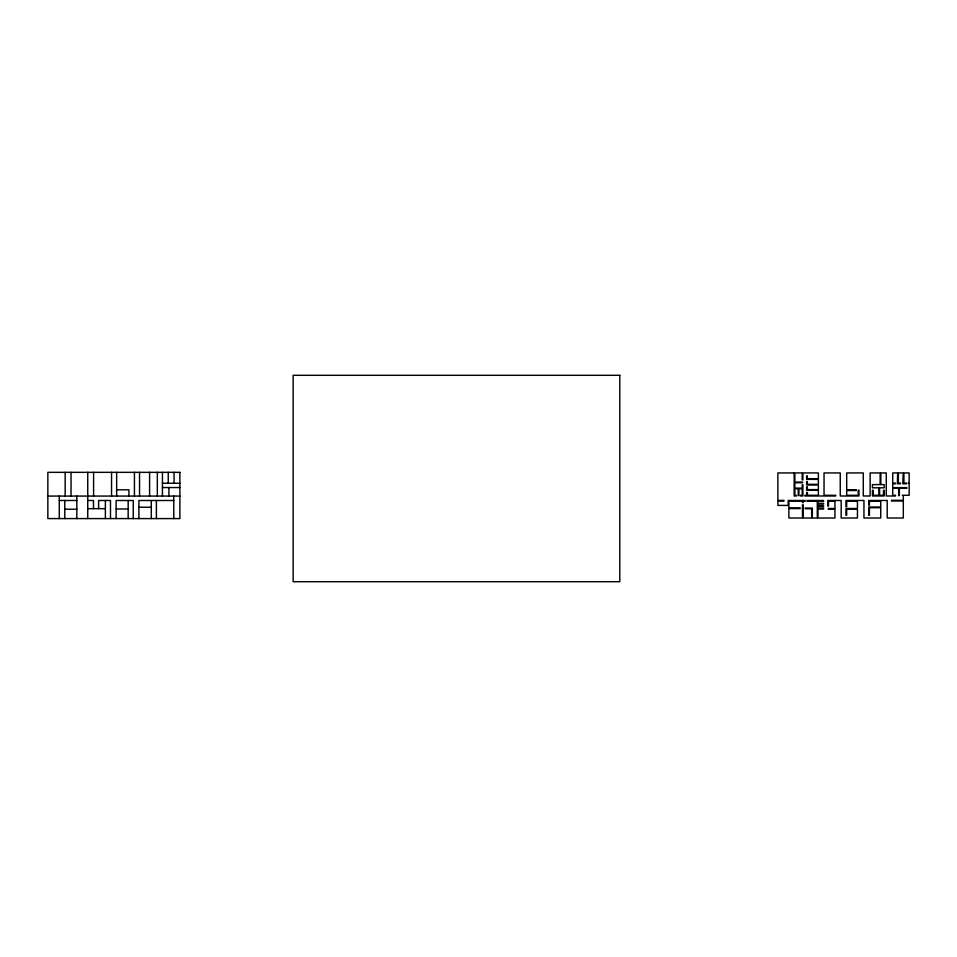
<?xml version="1.0" encoding="UTF-8"?>
<svg xmlns="http://www.w3.org/2000/svg" width="957" height="957" viewBox="0 0 957 957"><rect width="100%" height="100%" fill="white"/><g stroke="black" fill="none" stroke-linecap="round" stroke-linejoin="round"><path stroke-width="1.44" d="M162.439 483.261L179.88 483.261M162.439 487.544L179.88 487.544M116.658 489.793L128.92 489.793L128.92 496.073M47.85 496.073L179.88 496.073M59.286 500.499L76.811 500.499M87.589 500.499L93.499 500.499L93.499 508.657M173.779 500.499L138.897 500.499L138.897 518.586M138.897 507.234L151.29 507.234M87.745 508.657L105.378 508.657M116.132 508.968L128.166 508.968M64.777 509.22L76.811 509.22M174.066 472.339L174.066 483.261M173.779 496.073L173.779 518.586M168.934 487.544L168.934 496.073M168.253 472.339L168.253 483.261M162.439 472.339L162.439 496.073M157.331 472.339L157.331 496.073M156.398 500.499L156.398 518.586M151.29 500.499L151.29 518.586M149.591 472.339L149.591 496.073M139.543 472.339L139.543 496.073M134.435 472.339L134.435 496.073M133.262 518.586L133.262 500.499L116.132 500.499L116.132 518.586M128.166 500.499L128.166 518.586M116.658 472.339L116.658 496.073M111.55 472.339L111.55 496.073M110.486 518.586L110.486 500.499L98.631 500.499L98.631 508.657M105.378 500.499L105.378 518.586M93.595 472.339L93.595 496.073M87.745 472.339L87.745 518.586M76.811 496.073L76.811 518.586M71.045 472.339L71.045 496.073M65.172 472.339L65.172 496.073M64.777 500.499L64.777 518.586M59.286 496.073L59.286 518.586M619.801 375.3L293.153 375.3L293.153 581.7L619.801 581.7L619.801 375.3M179.88 472.339L47.85 472.339L47.85 518.586L179.88 518.586L179.88 472.339M794.166 472.937L777.874 472.937L777.874 500.379L783.986 500.379L783.986 501.073L777.874 501.073L777.874 505.416L788.185 505.416L788.185 500.475L805.184 500.475L805.184 501.169L803.162 501.169L803.162 502.557L802.468 502.557L802.468 501.169L788.879 501.169L788.879 507.904L800.184 507.904L800.184 508.598L788.879 508.598L788.879 518.012L802.468 518.012L802.468 504.806L803.162 504.806L803.162 518.012L811.644 518.012L811.644 508.741L805.208 508.741L805.208 508.047L812.337 508.047L812.337 518.012L817.29 518.012L817.29 501.169L806.918 501.169L806.918 500.475L823.606 500.475L823.606 501.312L817.984 501.169L817.984 503.346L823.606 503.346L823.606 504.04L817.984 504.04L817.984 505.858L823.606 505.858L823.606 506.552L817.984 506.552L817.984 508.346L823.606 508.179L823.606 509.052L817.984 509.052L817.984 518.012L834.947 518.012L834.947 509.172L828.319 509.172L828.319 508.478L834.947 508.478L834.947 501.169L828.475 501.169L828.475 506.121L827.781 506.121L827.781 500.475L841.179 500.475L841.179 518.012L857.448 518.012L857.448 509.184L846.67 509.184L846.67 515.297L845.976 515.297L845.976 508.49L857.448 508.49L857.448 501.169L846.67 501.169L846.67 506.743L845.976 506.743L845.976 500.475L863.944 500.475L863.944 518.012L880.739 518.012L880.739 507.712L869.446 507.712L869.446 515.285L868.753 515.285L868.753 507.019L880.739 507.019L880.739 501.169L869.446 501.169L869.446 505.224L868.753 505.224L868.753 500.475L887.199 500.475L887.199 518.012L903.312 518.012L903.312 501.001L891.481 501.001L891.481 500.308L903.312 500.308L903.312 495.989L902.319 495.295L909.15 495.295L909.15 483.799L908.408 483.094L909.15 483.094L909.15 472.937L903.91 472.937L903.91 483.094L906.674 483.094L906.674 483.799L902.81 483.799L903.205 472.937L898.36 472.937L898.36 483.094L900.525 483.094L900.525 483.799L897.367 483.799L897.666 472.937L892.737 472.937L892.737 483.094L895.453 483.094L895.453 483.799L892.737 483.799L892.737 487.615L906.841 487.615L906.841 488.309L899.365 488.309L899.365 495.642L898.671 495.642L898.671 488.309L892.737 488.309L892.737 495.295L895.561 495.295L895.561 495.989L886.266 495.989L886.266 472.937L880.847 472.937L880.847 484.601L884.16 484.601L884.16 487.807L879.615 487.807L879.615 495.295L883.467 495.295L883.467 490.283L884.16 490.283L884.16 495.989L872.437 495.989L872.437 490.283L873.131 490.283L873.131 495.295L878.921 495.295L878.921 487.807L872.437 487.807L872.437 484.601L880.153 484.601L880.153 472.937L870.14 472.937L870.14 495.989L863.286 495.989L863.286 472.937L846.694 472.937L846.694 489.828L856.359 489.828L856.359 490.522L846.694 490.522L846.694 495.295L858.238 495.295L858.238 490.175L858.931 490.175L858.931 495.989L840.246 495.989L840.246 472.937L824.037 472.937L824.037 495.295L835.736 495.295L835.736 495.989L804.813 495.989L804.813 495.295L806.751 495.295L806.751 492.508L807.445 492.508L807.445 495.295L818.379 495.295L818.379 490.307L806.643 490.307L806.643 486.802L807.337 486.802L807.337 489.613L818.379 489.613L818.379 485.008L806.643 485.008L806.643 481.503L807.337 481.503L807.337 484.314L818.379 484.314L818.379 479.373L806.643 479.373L806.643 475.868L807.337 475.868L807.337 478.679L818.379 478.679L818.379 472.937L802.887 472.937L802.887 479.947L802.193 479.947L802.193 472.937L794.86 472.937L794.86 482.065L802.54 482.065L802.54 482.759L794.86 482.759L794.86 488.118L802.193 488.118L802.193 484.721L802.887 484.721L802.887 495.989L800.495 495.989L800.495 495.295L802.193 495.295L802.193 488.812L798.928 488.812L798.928 495.642L798.222 495.642L798.222 488.812L794.86 488.812L794.86 495.295L796.391 495.295L796.391 495.989L794.166 495.989L794.166 472.937"/></g></svg>
